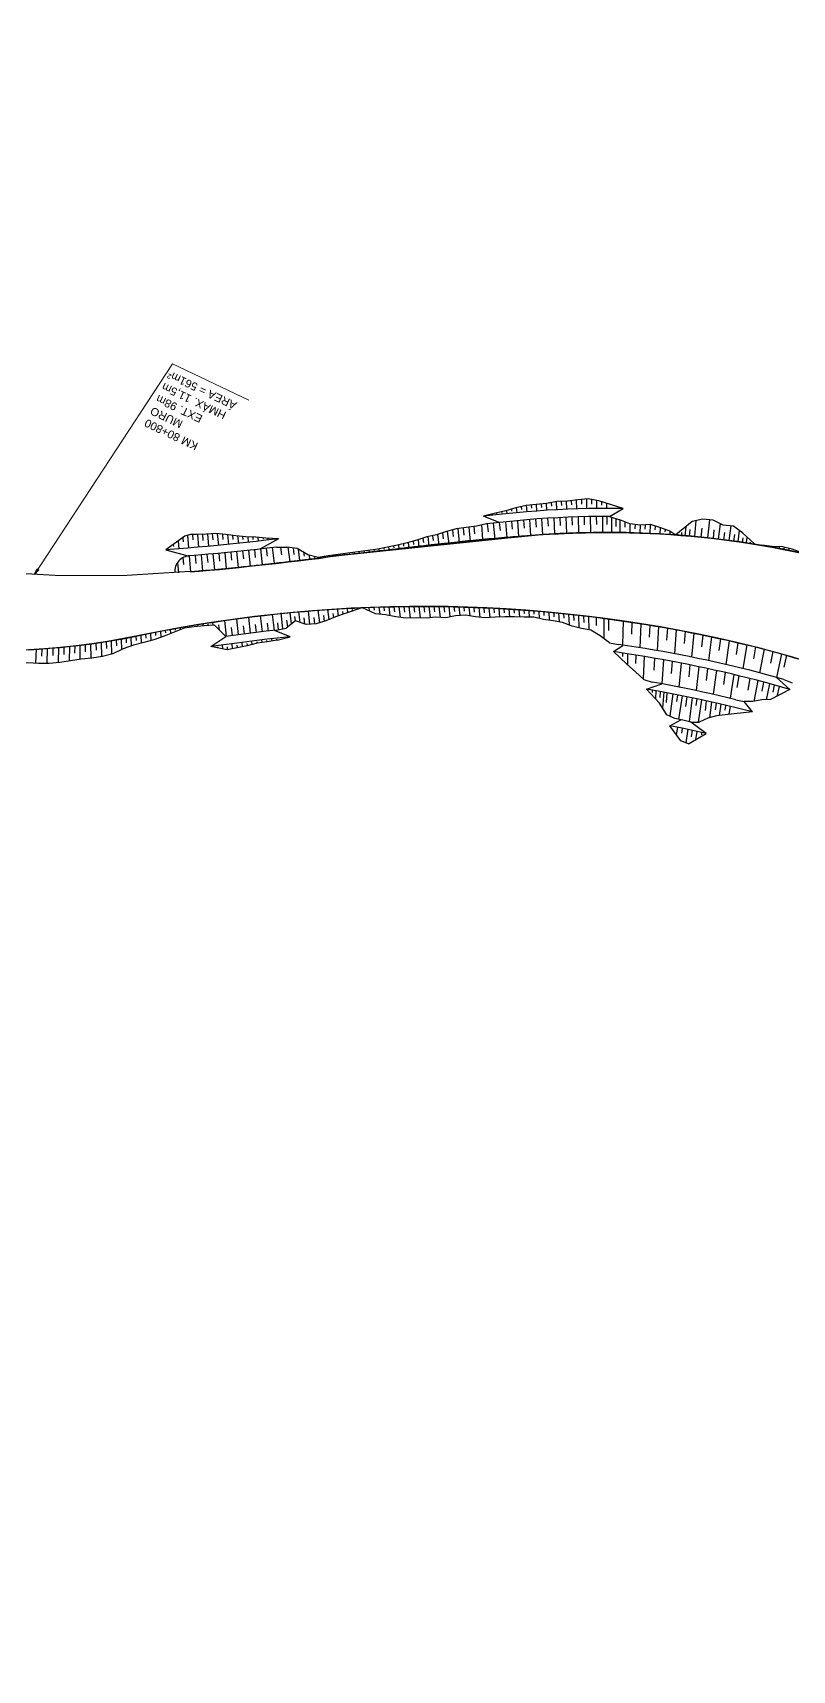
# Model space of a CAD drawing. Header units: metres. Extents: x 288738 to 324331, y 7399322 to 7465117.
# Drawn here: x 299365 to 299745, y 7449007 to 7449825 of the extents above; entities that cross this region are included whole.
import ezdxf

# ---------------------------------------------------------------- set-up
doc = ezdxf.new("R2010")
doc.units = ezdxf.units.M
doc.header["$LTSCALE"] = 10
for name, color, linetype in [('F-HZ-ATERRO-TALUDE', 110, 'Continuous'), ('F-HZ-MUROS', 210, 'Continuous'), ('F-HZ-PIANO-CORTE', 10, 'Continuous'), ('F-HZ-TALUDE', 2, 'Continuous')]:
    doc.layers.add(name, color=color, linetype=linetype)
doc.layers.add('U-HZ-TEXTO-MUROS', color=2, linetype='Continuous', lineweight=0)
doc.styles.add('ARIAL', font='arial.ttf')
doc.styles.add('DIM', font='arial.ttf', dxfattribs={"width": 0.8})
doc.dimstyles.new('U-1_2000', dxfattribs={"dimscale": 2, "dimtxt": 1.5, "dimasz": 0.75, "dimexe": 0.75, "dimexo": 0.75, "dimgap": 0.25, "dimtad": 1, "dimzin": 4, "dimtxsty": 'DIM', "dimblk": 'ARCHTICK', "dimcen": 0.7, "dimdle": 0.75, "dimclrd": 256, "dimclre": 256, "dimclrt": 256, "dimaunit": 1, "dimadec": 3, "dimazin": 2, "dimtfac": 1, "dimtofl": 0, "dimtmove": 0, "dimatfit": 3, "dimldrblk": 'CLOSEDBLANK', "dimfxl": 0, "dimtolj": 1, "dimtzin": 0, "dimlwd": -1, "dimlwe": -1, "dimarcsym": 0})

# ---------------------------------------------------------------- blocks, each defined once
blk = doc.blocks.new('_ArchTick')
at = {"color": 0, "linetype": 'ByBlock', "const_width": 0.15}
blk.add_lwpolyline([(-0.5, -0.5), (0.5, 0.5)], dxfattribs=at)

msp = doc.modelspace()

# ---------------------------------------------------------------- linework, layer by layer
at = {"layer": 'F-HZ-ATERRO-TALUDE', "linetype": 'Continuous', "lineweight": -3}
for p, q in [((299696.299, 7449573.331), (299697.044, 7449581.383)), ((299702.823, 7449572.665), (299703.795, 7449581.749)), ((299708.228, 7449572.044), (299709.141, 7449579.721)), ((299689.784, 7449573.907), (299689.897, 7449575.355)), ((299691.56, 7449573.756), (299691.941, 7449578.391)), ((299693.697, 7449573.574), (299693.99, 7449576.946)), ((299699.483, 7449573.024), (299699.936, 7449577.571)), ((299705.577, 7449572.358), (299706.068, 7449576.699)), ((299710.817, 7449571.723), (299711.265, 7449575.316)), ((299713.494, 7449571.376), (299714.442, 7449578.63)), ((299715.786, 7449571.066), (299716.24, 7449574.411)), ((299717.948, 7449570.762), (299718.727, 7449576.3)), ((299720.088, 7449570.456), (299720.404, 7449572.626)), ((299722.09, 7449570.152), (299722.528, 7449573.069)), ((299724.104, 7449569.845), (299724.22, 7449570.594)), ((299533.362, 7449537.912), (299533.565, 7449536.221)), ((299535.86, 7449538.007), (299536.043, 7449536.482)), ((299538.359, 7449538.086), (299538.788, 7449534.507)), ((299540.858, 7449538.163), (299541.096, 7449536.178)), ((299543.357, 7449538.224), (299543.894, 7449533.743)), ((299545.856, 7449538.283), (299546.157, 7449535.775)), ((299548.356, 7449538.326), (299549.002, 7449532.924)), ((299550.856, 7449538.367), (299551.199, 7449535.486)), ((299553.355, 7449538.392), (299554.044, 7449532.594)), ((299555.855, 7449538.415), (299556.196, 7449535.529)), ((299558.355, 7449538.423), (299559.037, 7449532.625)), ((299560.855, 7449538.427), (299561.196, 7449535.51)), ((299563.355, 7449538.417), (299564.007, 7449532.787)), ((299565.855, 7449538.403), (299566.164, 7449535.714)), ((299568.355, 7449538.375), (299568.971, 7449532.951)), ((299570.855, 7449538.344), (299571.165, 7449535.579)), ((299573.354, 7449538.297), (299573.92, 7449533.196)), ((299575.854, 7449538.248), (299576.104, 7449535.962)), ((299578.353, 7449538.183), (299578.814, 7449533.906)), ((299580.852, 7449538.116), (299581.066, 7449536.103)), ((299583.351, 7449538.034), (299583.8, 7449533.715)), ((299585.849, 7449537.949), (299586.089, 7449535.599)), ((299588.347, 7449537.848), (299588.837, 7449532.946)), ((299590.845, 7449537.745), (299591.093, 7449535.205)), ((299593.342, 7449537.626), (299593.802, 7449532.807)), ((299595.84, 7449537.506), (299596.049, 7449535.251)), ((299598.336, 7449537.369), (299598.719, 7449533.12)), ((299600.832, 7449537.231), (299601.007, 7449535.235)), ((299603.327, 7449537.075), (299603.653, 7449533.231)), ((299605.822, 7449536.92), (299605.974, 7449535.068)), ((299608.316, 7449536.746), (299608.599, 7449533.152)), ((299610.81, 7449536.572), (299610.941, 7449534.831)), ((299613.303, 7449536.381), (299613.541, 7449533.071)), ((299615.795, 7449536.188), (299615.905, 7449534.595)), ((299618.287, 7449535.98), (299618.517, 7449532.434)), ((299620.778, 7449535.769), (299620.897, 7449533.829)), ((299623.268, 7449535.543), (299623.502, 7449531.463)), ((299625.757, 7449535.314), (299625.871, 7449533.184)), ((299628.245, 7449535.07), (299628.461, 7449530.704)), ((299630.733, 7449534.822), (299630.838, 7449532.492)), ((299633.219, 7449534.562), (299633.439, 7449529.16)), ((299635.705, 7449534.295), (299635.813, 7449531.3)), ((299638.189, 7449534.018), (299638.39, 7449527.687)), ((299640.689, 7449533.731), (299640.777, 7449530.444)), ((299643.187, 7449533.435), (299643.334, 7449526.728)), ((299646.977, 7449532.966), (299647.034, 7449528.903)), ((299650.764, 7449532.478), (299650.828, 7449522.295)), ((299653.242, 7449532.15), (299653.247, 7449526.327)), ((299660.425, 7449531.137), (299660.237, 7449519.139)), ((299664.875, 7449530.473), (299664.717, 7449524.475)), ((299669.322, 7449529.78), (299668.876, 7449517.788)), ((299407.058, 7449521.686), (299407.143, 7449518.631)), ((299409.52, 7449522.121), (299409.691, 7449516.735)), ((299411.978, 7449522.579), (299412.064, 7449520.145)), ((299414.433, 7449523.049), (299414.609, 7449518.587)), ((299416.885, 7449523.536), (299416.975, 7449521.442)), ((299419.334, 7449524.038), (299419.522, 7449520.013)), ((299421.784, 7449524.535), (299421.881, 7449522.611)), ((299424.235, 7449525.027), (299424.432, 7449521.37)), ((299426.688, 7449525.512), (299426.784, 7449523.82)), ((299429.142, 7449525.986), (299429.322, 7449523.004)), ((299431.598, 7449526.455), (299431.679, 7449525.179)), ((299434.056, 7449526.91), (299434.194, 7449524.85)), ((299436.515, 7449527.361), (299436.569, 7449526.583)), ((299438.977, 7449527.799), (299439.05, 7449526.788)), ((299673.763, 7449529.058), (299673.476, 7449523.065)), ((299678.2, 7449528.308), (299677.495, 7449516.328)), ((299682.632, 7449527.528), (299682.215, 7449521.543)), ((299687.059, 7449526.72), (299686.095, 7449514.759)), ((299691.48, 7449525.884), (299690.933, 7449519.909)), ((299695.896, 7449525.019), (299694.672, 7449513.081)), ((299700.307, 7449524.125), (299699.63, 7449518.163)), ((299704.711, 7449523.203), (299703.227, 7449511.295)), ((299709.109, 7449522.252), (299708.302, 7449516.306)), ((299367.041, 7449517.007), (299366.723, 7449510.008)), ((299369.829, 7449517.185), (299369.685, 7449513.558)), ((299372.615, 7449517.386), (299372.361, 7449509.94)), ((299375.434, 7449517.612), (299375.327, 7449513.846)), ((299378.252, 7449517.857), (299378.078, 7449510.316)), ((299380.968, 7449518.12), (299380.901, 7449514.403)), ((299383.682, 7449518.396), (299383.589, 7449511.122)), ((299386.306, 7449518.692), (299386.278, 7449515.116)), ((299388.929, 7449518.998), (299388.907, 7449511.956)), ((299391.607, 7449519.339), (299391.613, 7449515.793)), ((299394.284, 7449519.692), (299394.331, 7449512.492)), ((299396.953, 7449520.074), (299396.993, 7449516.47)), ((299399.62, 7449520.465), (299399.733, 7449513.276)), ((299402.108, 7449520.86), (299402.177, 7449517.374)), ((299404.594, 7449521.261), (299404.755, 7449514.547)), ((299660.242, 7449515.129), (299660.214, 7449513.352)), ((299662.714, 7449514.754), (299662.594, 7449509.328)), ((299666.878, 7449514.096), (299666.742, 7449509.922)), ((299671.037, 7449513.411), (299670.554, 7449502.179)), ((299713.502, 7449521.273), (299711.757, 7449509.4)), ((299717.887, 7449520.265), (299716.95, 7449514.339)), ((299722.266, 7449519.229), (299720.262, 7449507.397)), ((299726.637, 7449518.159), (299725.57, 7449512.255)), ((299730.993, 7449517.031), (299728.73, 7449505.246)), ((299735.339, 7449515.861), (299734.142, 7449509.982)), ((299739.674, 7449514.654), (299737.152, 7449502.922)), ((299742.077, 7449513.965), (299740.78, 7449508.107)), ((299676.187, 7449512.527), (299675.851, 7449506.536)), ((299680.616, 7449511.734), (299679.809, 7449499.761)), ((299685.041, 7449510.913), (299684.57, 7449504.931)), ((299689.459, 7449510.062), (299688.382, 7449498.111)), ((299693.873, 7449509.182), (299693.267, 7449503.213)), ((299698.28, 7449508.274), (299696.932, 7449496.35)), ((299702.681, 7449507.337), (299701.94, 7449501.383)), ((299707.076, 7449506.371), (299705.458, 7449494.48)), ((299711.465, 7449505.376), (299710.588, 7449499.44)), ((299715.847, 7449504.352), (299713.958, 7449492.502)), ((299718.278, 7449503.772), (299717.297, 7449497.853)), ((299723.888, 7449502.389), (299722.842, 7449496.61)), ((299727.76, 7449501.377), (299725.753, 7449490.896)), ((299730.705, 7449500.579), (299729.807, 7449496.081)), ((299733.645, 7449499.763), (299731.991, 7449491.797)), ((299736.051, 7449499.087), (299735.288, 7449495.522)), ((299738.453, 7449498.391), (299737.358, 7449493.437)), ((299675.038, 7449496.598), (299674.969, 7449495.365)), ((299676.816, 7449496.273), (299676.576, 7449492.275)), ((299678.977, 7449495.877), (299678.785, 7449492.958)), ((299680.808, 7449495.53), (299680.241, 7449487.522)), ((299682.34, 7449495.24), (299681.972, 7449490.333)), ((299685.303, 7449494.79, 704), (299683.782, 7449483.556, 704)), ((299687.581, 7449494.269, 704), (299687.109, 7449490.94, 704)), ((299689.909, 7449493.729, 704), (299688.161, 7449481.925, 704)), ((299692.289, 7449493.169, 704), (299691.676, 7449488.388, 704)), ((299695.055, 7449492.783), (299693.436, 7449480.818)), ((299697.333, 7449492.263), (299696.861, 7449488.933)), ((299699.661, 7449491.722), (299698.01, 7449480.573)), ((299702.041, 7449491.163), (299701.428, 7449486.381)), ((299704.645, 7449490.58), (299703.579, 7449482.703)), ((299706.923, 7449490.059), (299706.451, 7449486.73)), ((299709.251, 7449489.519), (299708.42, 7449483.908)), ((299711.631, 7449488.959), (299711.265, 7449486.594)), ((299714.011, 7449488.387), (299713.384, 7449484.501)), ((299687.596, 7449477.966), (299687.059, 7449474.343)), ((299689.976, 7449477.406), (299689.669, 7449475.016)), ((299692.742, 7449477.021, -704), (299691.829, 7449470.273, -704)), ((299695.02, 7449476.5, -704), (299694.549, 7449473.171, -704)), ((299697.348, 7449475.96, -704), (299696.735, 7449471.817, -704)), ((299699.728, 7449475.4, -704), (299699.575, 7449474.205, -704))]:
    msp.add_line(p, q, dxfattribs=at)
at = {"layer": 'F-HZ-MUROS', "linetype": 'Continuous', "lineweight": -3, "const_width": 0.5}
msp.add_lwpolyline([(299346.017, 7449555.736, 0.0458274), (299444.067, 7449555.971, 0.0458274)], format="xyb", dxfattribs=at)
at = {"layer": 'F-HZ-PIANO-CORTE'}
for p, q in [((299604.632, 7449587.099), (299604.713, 7449586.061)), ((299607.09, 7449587.83), (299607.282, 7449585.271)), ((299609.568, 7449588.333), (299609.67, 7449586.915)), ((299612.049, 7449588.826), (299612.262, 7449585.72)), ((299614.547, 7449589.087), (299614.651, 7449587.503)), ((299617.046, 7449589.348), (299617.246, 7449586.116)), ((299619.548, 7449589.595), (299619.644, 7449587.942)), ((299622.05, 7449589.843), (299622.235, 7449586.459)), ((299624.54, 7449590.341), (299624.635, 7449588.473)), ((299627.033, 7449590.861), (299627.226, 7449586.748)), ((299629.548, 7449590.948), (299629.636, 7449588.909)), ((299632.066, 7449590.96), (299632.22, 7449586.986)), ((299634.575, 7449591.231), (299634.647, 7449589.156)), ((299637.083, 7449591.575), (299637.217, 7449587.171)), ((299639.596, 7449591.841), (299639.656, 7449589.541)), ((299642.112, 7449592.073), (299642.215, 7449587.303)), ((299644.638, 7449591.868), (299644.676, 7449589.608)), ((299647.165, 7449591.399), (299647.215, 7449587.383)), ((299649.689, 7449590.764), (299649.702, 7449589.084)), ((299652.207, 7449589.987), (299652.214, 7449587.41)), ((299589.629, 7449579.128), (299590.24, 7449571.86)), ((299592.341, 7449583.95), (299592.361, 7449583.734)), ((299592.573, 7449579.734), (299592.94, 7449575.751)), ((299594.799, 7449584.538), (299594.823, 7449584.266)), ((299595.581, 7449580.049), (299596.292, 7449572.081)), ((299597.258, 7449585.127), (299597.334, 7449584.253)), ((299598.591, 7449580.364), (299598.933, 7449576.378)), ((299599.719, 7449585.722), (299599.77, 7449585.117)), ((299601.601, 7449580.678), (299602.259, 7449572.705)), ((299602.18, 7449586.342), (299602.307, 7449584.771)), ((299604.614, 7449580.985), (299604.929, 7449576.998)), ((299607.629, 7449581.287), (299608.228, 7449573.309)), ((299610.647, 7449581.56), (299610.932, 7449577.57)), ((299613.668, 7449581.82), (299614.205, 7449573.838)), ((299616.692, 7449582.06), (299616.944, 7449578.068)), ((299619.719, 7449582.277), (299620.188, 7449574.291)), ((299622.748, 7449582.484), (299622.964, 7449578.49)), ((299625.78, 7449582.659), (299626.176, 7449574.669)), ((299628.814, 7449582.822), (299628.993, 7449578.826)), ((299631.85, 7449582.964), (299632.168, 7449574.971)), ((299634.889, 7449583.085), (299635.027, 7449579.087)), ((299637.929, 7449583.194), (299638.164, 7449575.197)), ((299640.971, 7449583.271), (299641.067, 7449579.272)), ((299644.014, 7449583.338), (299644.162, 7449575.339)), ((299647.06, 7449583.38), (299647.111, 7449579.381)), ((299650.106, 7449583.404), (299650.161, 7449575.405)), ((299652.396, 7449583.411), (299652.403, 7449579.411)), ((299654.7, 7449583.058), (299654.618, 7449575.411)), ((299656.759, 7449582.398), (299656.767, 7449578.398)), ((299658.875, 7449581.709), (299658.807, 7449575.371)), ((299661.392, 7449580.674), (299661.349, 7449577.999)), ((299663.9, 7449579.647), (299663.806, 7449575.276)), ((299666.417, 7449579.37), (299666.361, 7449577.285)), ((299668.932, 7449579.093), (299668.804, 7449575.126)), ((299671.459, 7449579.183), (299671.38, 7449577.104)), ((299673.988, 7449579.288), (299673.799, 7449574.922)), ((299437.975, 7449571.087), (299438.342, 7449567.26)), ((299440.314, 7449572.758), (299440.591, 7449570.671)), ((299442.708, 7449573.917), (299443.281, 7449567.647)), ((299445.163, 7449574.379), (299445.418, 7449571.661)), ((299447.661, 7449574.387), (299448.268, 7449568.065)), ((299450.149, 7449574.51), (299450.426, 7449571.395)), ((299452.633, 7449574.626), (299453.193, 7449568.504)), ((299455.121, 7449574.723), (299455.402, 7449571.729)), ((299457.617, 7449574.748), (299458.172, 7449568.971)), ((299460.133, 7449574.578), (299460.396, 7449571.895)), ((299462.657, 7449574.356), (299463.148, 7449569.459)), ((299465.195, 7449574.016), (299465.415, 7449571.864)), ((299467.734, 7449573.694), (299468.122, 7449569.967)), ((299470.272, 7449573.41), (299470.44, 7449571.819)), ((299472.803, 7449573.201), (299473.094, 7449570.492)), ((299475.323, 7449573.122), (299475.451, 7449571.941)), ((299477.853, 7449572.953), (299478.065, 7449571.033)), ((299480.4, 7449572.645), (299480.475, 7449571.977)), ((299482.94, 7449572.417), (299483.034, 7449571.587)), ((299485.469, 7449572.302), (299485.493, 7449572.086)), ((299555.504, 7449570.978), (299555.687, 7449569.414)), ((299557.945, 7449571.651), (299558.357, 7449568.11)), ((299560.365, 7449572.513), (299560.605, 7449570.442)), ((299562.797, 7449573.296), (299563.33, 7449568.63)), ((299565.264, 7449573.772), (299565.54, 7449571.331)), ((299567.725, 7449574.316), (299568.303, 7449569.151)), ((299570.157, 7449575.135), (299570.473, 7449572.273)), ((299572.594, 7449575.933), (299573.276, 7449569.671)), ((299575.211, 7449576.682), (299575.572, 7449573.316)), ((299577.844, 7449577.311), (299578.589, 7449570.228)), ((299580.56, 7449577.656), (299580.928, 7449574.083)), ((299583.276, 7449578.018), (299584.004, 7449570.794)), ((299585.768, 7449578.371), (299586.129, 7449574.713)), ((299676.482, 7449578.609), (299676.389, 7449576.702)), ((299678.966, 7449577.863), (299678.793, 7449574.664)), ((299681.432, 7449576.924), (299681.36, 7449575.717)), ((299683.888, 7449575.961), (299683.783, 7449574.353)), ((299435.586, 7449569.382), (299435.726, 7449568.322)), ((299440.456, 7449562.794), (299440.782, 7449559.387)), ((299443.5, 7449563.616), (299444.197, 7449555.647)), ((299446.464, 7449563.863), (299446.846, 7449559.881)), ((299449.467, 7449564.156), (299450.164, 7449556.186)), ((299452.431, 7449564.403), (299452.813, 7449560.421)), ((299455.397, 7449564.692), (299456.139, 7449556.726)), ((299458.362, 7449564.97), (299458.744, 7449560.989)), ((299461.328, 7449565.26), (299462.112, 7449557.298)), ((299464.295, 7449565.555), (299464.696, 7449561.575)), ((299467.262, 7449565.856), (299468.082, 7449557.898)), ((299470.229, 7449566.166), (299470.647, 7449562.188)), ((299473.197, 7449566.48), (299474.049, 7449558.525)), ((299476.165, 7449566.801), (299476.598, 7449562.825)), ((299479.134, 7449567.127), (299480.014, 7449559.176)), ((299482.103, 7449567.457), (299482.549, 7449563.482)), ((299485.073, 7449567.793), (299485.976, 7449559.844)), ((299489.237, 7449568.063), (299489.661, 7449564.281)), ((299492.936, 7449568.003), (299493.783, 7449560.742)), ((299495.487, 7449567.673), (299495.876, 7449564.353)), ((299498.072, 7449567.063), (299498.749, 7449561.325)), ((299500.775, 7449565.466), (299501.003, 7449563.543)), ((299503.456, 7449564.081), (299503.714, 7449561.913)), ((299506.051, 7449563.426), (299506.124, 7449562.818)), ((299508.619, 7449563.005), (299508.677, 7449562.522)), ((299511.091, 7449563.381), (299511.12, 7449563.135)), ((299513.563, 7449563.757), (299513.623, 7449563.253)), ((299516.035, 7449564.133), (299516.066, 7449563.872)), ((299518.51, 7449564.487), (299518.574, 7449563.946)), ((299520.994, 7449564.765), (299521.027, 7449564.485)), ((299523.475, 7449565.065), (299523.547, 7449564.466)), ((299525.948, 7449565.442), (299525.991, 7449565.084)), ((299528.422, 7449565.805), (299528.52, 7449564.987)), ((299530.902, 7449566.12), (299530.954, 7449565.683)), ((299533.38, 7449566.448), (299533.493, 7449565.507)), ((299535.853, 7449566.821), (299535.916, 7449566.294)), ((299538.324, 7449567.21), (299538.466, 7449566.028)), ((299540.789, 7449567.65), (299540.871, 7449566.969)), ((299543.253, 7449568.101), (299543.439, 7449566.548)), ((299545.713, 7449568.586), (299545.819, 7449567.697)), ((299548.169, 7449569.103), (299548.411, 7449567.069)), ((299550.613, 7449569.731), (299550.755, 7449568.53)), ((299553.058, 7449570.357), (299553.384, 7449567.589)), ((299730.95, 7449568.856), (299730.939, 7449568.791)), ((299733.439, 7449568.573), (299733.39, 7449568.295)), ((299735.942, 7449568.358), (299735.897, 7449568.106)), ((299738.467, 7449568.244), (299738.309, 7449567.397)), ((299740.963, 7449567.961), (299740.864, 7449567.445)), ((299743.404, 7449567.387), (299743.217, 7449566.446)), ((299437.682, 7449560.312), (299438.133, 7449555.152)), ((299450.561, 7449528.692), (299450.472, 7449529.736)), ((299455.547, 7449529.065), (299455.417, 7449530.507)), ((299462.182, 7449523.431), (299461.419, 7449531.395)), ((299468.163, 7449524.259), (299467.363, 7449532.218)), ((299474.147, 7449525.035), (299473.312, 7449532.992)), ((299480.133, 7449525.762), (299479.269, 7449533.715)), ((299483.126, 7449526.107), (299482.688, 7449530.083)), ((299486.121, 7449526.438), (299485.231, 7449534.388)), ((299488.268, 7449526.775), (299487.867, 7449530.263)), ((299490.371, 7449527.18), (299489.481, 7449535.131)), ((299492.794, 7449528.112), (299492.393, 7449531.599)), ((299494.744, 7449529.677), (299494.094, 7449535.289)), ((299496.696, 7449531.222), (299496.448, 7449533.356)), ((299499.064, 7449530.418), (299498.446, 7449535.69)), ((299501.431, 7449529.614), (299501.062, 7449532.751)), ((299503.9, 7449529.513), (299503.122, 7449536.09)), ((299506.398, 7449529.61), (299506.001, 7449532.951)), ((299508.813, 7449530.197), (299508.064, 7449536.478)), ((299511.201, 7449530.935), (299510.859, 7449533.798)), ((299513.53, 7449531.838), (299512.933, 7449536.826)), ((299515.836, 7449532.804), (299515.585, 7449534.895)), ((299518.173, 7449533.69), (299517.759, 7449537.138)), ((299520.526, 7449534.533), (299520.362, 7449535.908)), ((299522.886, 7449535.359), (299522.639, 7449537.418)), ((299525.25, 7449536.173), (299525.167, 7449536.86)), ((299448.079, 7449528.395), (299448.04, 7449528.864)), ((299453.053, 7449528.893), (299452.999, 7449529.508)), ((299458.662, 7449526.614), (299458.402, 7449529.259)), ((299465.172, 7449523.85), (299464.781, 7449527.83)), ((299471.155, 7449524.655), (299470.746, 7449528.634)), ((299477.139, 7449525.409), (299476.714, 7449529.386)), ((299480.032, 7449520.405), (299479.891, 7449521.706)), ((299484.985, 7449521.137), (299484.859, 7449522.274)), ((299487.453, 7449521.573), (299487.398, 7449522.061)), ((299457.893, 7449517.63), (299457.852, 7449518.147)), ((299460.436, 7449517.148), (299460.242, 7449519.125)), ((299462.789, 7449516.822), (299462.664, 7449518.134)), ((299465.257, 7449517.31), (299465.014, 7449519.792)), ((299467.723, 7449517.8), (299467.607, 7449518.968)), ((299470.188, 7449518.304), (299469.968, 7449520.465)), ((299472.652, 7449518.813), (299472.549, 7449519.803)), ((299475.1, 7449519.459), (299474.928, 7449521.103)), ((299477.548, 7449520.105), (299477.478, 7449520.759)), ((299482.516, 7449520.705), (299482.445, 7449521.352))]:
    msp.add_line(p, q, dxfattribs=at)
at = {"layer": 'F-HZ-TALUDE'}
msp.add_line((299740.866, 7449501.849), (299745.017, 7449500.292), dxfattribs=at)
at = {"layer": 'F-HZ-TALUDE', "linetype": 'Continuous', "lineweight": -3}
for points in [[(300341.635, 7448915.732, -0.0217981), (300199.774, 7449082.419), (300044.722, 7449281.575, 0.0005333), (300031.612, 7449298.378, 0.0010666), (300025.05, 7449306.733, 0.0021327), (300014.035, 7449320.574, 0.0026651), (300005.138, 7449331.537, 0.0037253), (299994.317, 7449344.526, 0.0042516), (299984.681, 7449355.726, 0.0052884), (299973.669, 7449368.04, 0.0057954), (299963.401, 7449379.024, 0.0067725), (299952.002, 7449390.618, 0.0072369), (299941.061, 7449401.14, 0.1165951), (299745.319, 7449513.023, 0.0072369), (299730.7, 7449517.111, 0.0016572), (299726.85, 7449518.114, 0.112327), (299418.525, 7449523.869, -0.3586726), (299014.513, 7449736.108, -0.0158618), (298980.294, 7449825.228, -0.0158618)], [(300009.898, 7449406.287, 0.2219121), (299659.781, 7449575.197, 0.0060879), (299647.962, 7449575.204, 0.005684), (299635.338, 7449574.914, 0.0048475), (299623.721, 7449574.402, 0.0044184), (299611.022, 7449573.607, 0.0035468), (299599.717, 7449572.717, 0.0031065), (299586.859, 7449571.534, 0.0022213), (299576.163, 7449570.434, 0.0017774), (299562.845, 7449568.957, 0.0008889), (299554.865, 7449568.029, 0.0004444), (299538.961, 7449566.136), (299514.168, 7449563.163, -0.0006151), (299493.669, 7449560.731, -0.0012301), (299483.449, 7449559.556, -0.0024594), (299466.422, 7449557.727, -0.003073), (299452.82, 7449556.417, -0.0022954), (299444.107, 7449555.673, -0.0022954)], [(300205.563, 7449116.652, -0.0000399), (300205.344, 7449116.944), (300205.253, 7449117.066, -0.0217972), (300092.467, 7449282.575), (300047.288, 7449355.512, 0.2876931), (299604.044, 7449572.892), (299516.843, 7449563.764), (299509.205, 7449562.568), (299504.244, 7449561.976), (299499.29, 7449561.388), (299494.337, 7449560.806), (299489.387, 7449560.232), (299484.439, 7449559.668), (299479.493, 7449559.116), (299474.55, 7449558.577), (299469.608, 7449558.054), (299464.669, 7449557.548), (299459.731, 7449557.062), (299454.795, 7449556.597), (299449.86, 7449556.155), (299444.927, 7449555.738), (299444.107, 7449555.673)]]:
    msp.add_lwpolyline(points, format="xyb", dxfattribs=at)
for points in [[(299660.482, 7449587.435), (299648.331, 7449591.183), (299643.064, 7449592.16), (299637.83, 7449591.678), (299632.622, 7449590.963), (299627.403, 7449590.938), (299622.249, 7449589.862), (299617.083, 7449589.352), (299611.933, 7449588.814), (299606.834, 7449587.779), (299601.797, 7449586.224), (299596.755, 7449585.006), (299590.719, 7449583.562)], [(299660.482, 7449587.435), (299648.369, 7449587.399), (299643.16, 7449587.326), (299637.96, 7449587.197), (299632.772, 7449587.012), (299627.596, 7449586.77), (299622.433, 7449586.472), (299617.283, 7449586.119), (299612.147, 7449585.711), (299607.025, 7449585.248), (299601.919, 7449584.732), (299596.825, 7449584.2), (299590.719, 7449583.562)], [(299653.588, 7449583.415), (299648.41, 7449583.399), (299643.239, 7449583.327), (299638.077, 7449583.199), (299632.924, 7449583.014), (299627.781, 7449582.774), (299622.65, 7449582.478), (299617.53, 7449582.127), (299612.422, 7449581.721), (299607.327, 7449581.26), (299602.245, 7449580.745), (299597.174, 7449580.215), (299592.111, 7449579.686)], [(299684.297, 7449575.801), (299679.275, 7449577.77), (299674.195, 7449579.297), (299669.03, 7449579.082), (299663.89, 7449579.648), (299658.757, 7449581.757)], [(299726.265, 7449569.5), (299720.395, 7449575.106), (299715.645, 7449578.507), (299710.484, 7449579.035), (299705.546, 7449581.558), (299700.369, 7449582.121), (299695.036, 7449580.938), (299686.77, 7449574.136)], [(299488.227, 7449572.177), (299482.009, 7449571.471), (299477.095, 7449570.925), (299472.188, 7449570.394), (299467.286, 7449569.879), (299462.392, 7449569.382), (299457.504, 7449568.905), (299452.621, 7449568.45), (299447.745, 7449568.019), (299442.875, 7449567.613), (299431.911, 7449566.759)], [(299488.227, 7449572.177), (299481.898, 7449572.464), (299476.859, 7449573.074), (299471.885, 7449573.229), (299466.882, 7449573.79), (299461.886, 7449574.459), (299456.941, 7449574.794), (299452.062, 7449574.604), (299447.199, 7449574.364), (299444.207, 7449574.386), (299441.339, 7449573.489)], [(299444.107, 7449555.674), (299448.774, 7449556.063), (299453.708, 7449556.5), (299458.644, 7449556.96), (299463.581, 7449557.441), (299468.521, 7449557.943), (299473.462, 7449558.462), (299478.404, 7449558.997), (299483.35, 7449559.546), (299488.297, 7449560.108), (299493.247, 7449560.68), (299498.199, 7449561.26), (299503.155, 7449561.847), (299508.113, 7449562.438), (299513.059, 7449563.172), (299518.009, 7449563.886), (299602.896, 7449572.772), (299607.929, 7449573.282), (299612.972, 7449573.74), (299618.023, 7449574.142), (299623.084, 7449574.49), (299628.152, 7449574.783), (299633.227, 7449575.02), (299638.31, 7449575.202), (299643.398, 7449575.329), (299648.491, 7449575.4), (299653.589, 7449575.415), (299658.69, 7449575.374), (299663.796, 7449575.276), (299668.901, 7449575.123), (299674.004, 7449574.914), (299679.103, 7449574.648), (299684.2, 7449574.326), (299689.292, 7449573.949), (299694.38, 7449573.515), (299699.463, 7449573.026), (299704.54, 7449572.481), (299709.61, 7449571.88), (299714.674, 7449571.223), (299719.73, 7449570.511), (299724.777, 7449569.743)], [(299587.115, 7449578.562), (299582.091, 7449577.849), (299577.068, 7449577.213), (299572.137, 7449575.802), (299567.246, 7449574.154), (299562.288, 7449573.198), (299557.428, 7449571.467), (299552.521, 7449570.221), (299547.623, 7449568.963), (299542.697, 7449567.991), (299537.765, 7449567.11), (299532.819, 7449566.364), (299527.859, 7449565.733), (299522.913, 7449564.979), (299517.944, 7449564.424), (299512.999, 7449563.671), (299508.056, 7449562.919), (299502.871, 7449564.229), (299497.474, 7449567.416), (299492.386, 7449568.075)], [(299487.386, 7449568.056), (299482.456, 7449567.496), (299477.532, 7449566.949), (299472.612, 7449566.417), (299467.698, 7449565.9), (299462.788, 7449565.402), (299457.884, 7449564.924), (299452.984, 7449564.467), (299448.088, 7449564.034), (299443.948, 7449563.689), (299443.948, 7449563.689)], [(299724.777, 7449569.743), (299729.816, 7449568.92), (299734.845, 7449568.041), (299739.865, 7449567.108), (299744.873, 7449566.119), (299749.871, 7449565.075)], [(299761.048, 7449567.97), (299755.019, 7449564.7), (299749.917, 7449565.29), (299745.051, 7449567), (299740.067, 7449568.171), (299734.91, 7449568.405), (299729.827, 7449568.983)], [(299440.944, 7449528.149), (299445.991, 7449529.007), (299451.03, 7449529.827), (299456.062, 7449530.607), (299461.089, 7449531.349), (299466.11, 7449532.052), (299471.128, 7449532.718), (299476.143, 7449533.346), (299481.155, 7449533.937), (299486.165, 7449534.491), (299491.173, 7449535.008), (299496.18, 7449535.489), (299501.185, 7449535.932), (299506.189, 7449536.339), (299511.191, 7449536.71), (299516.191, 7449537.044), (299521.191, 7449537.342), (299526.196, 7449537.604), (299531.205, 7449537.831), (299536.218, 7449538.021), (299541.235, 7449538.175), (299546.254, 7449538.292), (299551.268, 7449538.374), (299556.277, 7449538.419), (299561.279, 7449538.428), (299566.273, 7449538.401), (299571.259, 7449538.338), (299576.236, 7449538.24), (299581.201, 7449538.107), (299586.155, 7449537.938), (299591.095, 7449537.735), (299596.022, 7449537.497), (299600.932, 7449537.225), (299605.826, 7449536.919), (299610.702, 7449536.58), (299615.558, 7449536.208), (299620.394, 7449535.804), (299625.209, 7449535.367), (299630.001, 7449534.899), (299634.769, 7449534.4), (299639.513, 7449533.87), (299644.232, 7449533.311), (299648.925, 7449532.722), (299653.592, 7449532.104), (299658.232, 7449531.458), (299662.84, 7449530.784), (299667.432, 7449530.082), (299672.011, 7449529.35), (299676.576, 7449528.589), (299681.128, 7449527.8), (299685.667, 7449526.981), (299690.193, 7449526.134), (299694.706, 7449525.258), (299699.206, 7449524.354), (299703.694, 7449523.421), (299708.17, 7449522.46), (299712.633, 7449521.471), (299717.085, 7449520.454), (299721.524, 7449519.409), (299725.952, 7449518.335), (299730.362, 7449517.2), (299734.757, 7449516.022), (299739.137, 7449514.808), (299743.503, 7449513.556), (299747.854, 7449512.268)], [(299529.886, 7449537.771), (299521.487, 7449534.877), (299516.658, 7449533.148), (299511.857, 7449531.138), (299506.987, 7449529.633), (299501.951, 7449529.438), (299496.676, 7449531.229), (299492.034, 7449527.501)], [(299653.593, 7449520.253), (299649.018, 7449523.632), (299644.366, 7449526.549), (299639.703, 7449527.359), (299634.992, 7449528.538), (299630.207, 7449530.456), (299625.439, 7449531.132), (299620.632, 7449531.954), (299615.775, 7449533.055), (299610.965, 7449533.09), (299606.128, 7449533.217), (299601.28, 7449533.244), (299596.437, 7449533.01), (299591.592, 7449532.637), (299586.638, 7449533.193), (299581.623, 7449534.115), (299576.726, 7449533.75), (299571.881, 7449532.792), (299566.884, 7449533.065), (299561.959, 7449532.588), (299556.958, 7449532.651), (299551.962, 7449532.552), (299546.865, 7449533.192), (299541.718, 7449534.146), (299536.607, 7449534.776), (299530.267, 7449537.788)], [(299440.988, 7449527.573), (299436.005, 7449525.554), (299430.99, 7449523.603), (299425.937, 7449521.79), (299420.836, 7449520.369), (299415.707, 7449518.978), (299410.565, 7449517.146), (299405.402, 7449514.717), (299400.172, 7449513.343), (299394.905, 7449512.544), (299389.614, 7449512.066), (299384.298, 7449511.234), (299378.954, 7449510.389), (299373.592, 7449509.944), (299368.225, 7449509.927), (299362.858, 7449510.217), (299357.43, 7449509.784), (299352.063, 7449510.652), (299346.648, 7449510.856), (299341.248, 7449511.271), (299335.894, 7449512.117), (299330.883, 7449515.676)], [(299363.208, 7449516.788), (299368.528, 7449517.092), (299373.831, 7449517.473), (299379.116, 7449517.932), (299384.381, 7449518.467), (299389.626, 7449519.079), (299394.851, 7449519.766), (299400.054, 7449520.528), (299405.236, 7449521.365), (299410.395, 7449522.275), (299415.531, 7449523.259), (299420.644, 7449524.306), (299425.74, 7449525.329), (299430.82, 7449526.31), (299435.888, 7449527.25), (299440.944, 7449528.149)], [(299456.198, 7449529.11), (299451.122, 7449528.759), (299446.06, 7449528.153)], [(299493.996, 7449523.284), (299482.465, 7449522.009), (299477.417, 7449521.414), (299472.362, 7449520.782), (299467.3, 7449520.111), (299454.346, 7449518.302)], [(299487.059, 7449526.541), (299482.028, 7449525.985), (299476.992, 7449525.392), (299471.951, 7449524.761), (299466.903, 7449524.092), (299461.849, 7449523.385)], [(299487.614, 7449521.602), (299482.606, 7449520.716), (299477.557, 7449520.107), (299472.568, 7449518.791), (299467.534, 7449517.762), (299462.481, 7449516.761)], [(299670.812, 7449501.946), (299666.638, 7449505.721), (299662.383, 7449509.517), (299655.651, 7449515.824)], [(299743.855, 7449496.828), (299735.796, 7449499.16), (299731.589, 7449500.339), (299727.369, 7449501.483), (299723.134, 7449502.586), (299718.882, 7449503.628), (299714.618, 7449504.645), (299710.342, 7449505.636), (299706.055, 7449506.6), (299701.755, 7449507.539), (299697.444, 7449508.451), (299693.12, 7449509.337), (299688.784, 7449510.196), (299684.435, 7449511.028), (299680.074, 7449511.834), (299675.699, 7449512.613), (299671.312, 7449513.366), (299666.911, 7449514.09), (299662.496, 7449514.788), (299655.651, 7449515.824)], [(299740.866, 7449501.849), (299736.631, 7449503.072), (299732.381, 7449504.26), (299728.118, 7449505.412), (299723.839, 7449506.523), (299719.542, 7449507.573), (299715.234, 7449508.597), (299710.915, 7449509.595), (299706.583, 7449510.565), (299702.24, 7449511.509), (299697.885, 7449512.427), (299693.517, 7449513.317), (299689.136, 7449514.18), (299684.743, 7449515.017), (299680.337, 7449515.826), (299675.919, 7449516.607), (299671.487, 7449517.362), (299667.041, 7449518.088), (299662.582, 7449518.787), (299658.106, 7449519.459)], [(299682.369, 7449484.253), (299678.632, 7449489.996), (299672.208, 7449497.116)], [(299725.075, 7449485.712), (299712.15, 7449488.836), (299708.051, 7449489.801), (299703.939, 7449490.741), (299699.816, 7449491.657), (299695.682, 7449492.548), (299691.535, 7449493.415), (299687.376, 7449494.258), (299683.204, 7449495.076), (299679.02, 7449495.869), (299672.208, 7449497.116)], [(299716.9, 7449491.793), (299712.767, 7449492.789), (299708.623, 7449493.76), (299704.468, 7449494.706), (299700.301, 7449495.627), (299696.122, 7449496.524), (299691.931, 7449497.396), (299687.728, 7449498.242), (299683.512, 7449499.064), (299679.283, 7449499.86), (299675.042, 7449500.631)], [(299743.855, 7449496.828), (299734.224, 7449491.802), (299729.863, 7449491.791), (299725.336, 7449490.805), (299721.032, 7449490.837)], [(299694.36, 7449480.621), (299690.345, 7449481.474), (299686.319, 7449482.305)], [(299725.075, 7449485.712), (299711.442, 7449484.3), (299707.175, 7449483.747), (299702.839, 7449482.489), (299698.462, 7449480.567)], [(299693.154, 7449469.743), (299689.33, 7449471.273), (299683.783, 7449478.773)], [(299702.066, 7449474.904), (299689.949, 7449477.494), (299683.783, 7449478.773)], [(299693.154, 7449469.743), (299693.154, 7449469.743), (299702.066, 7449474.904)]]:
    msp.add_lwpolyline(points, dxfattribs=at)
at = {"layer": 'F-HZ-TALUDE'}
for points in [[(299653.588, 7449583.415), (299660.482, 7449587.435)], [(299592.111, 7449579.686), (299587.115, 7449578.562)], [(299598.591, 7449580.364), (299590.719, 7449583.562)], [(299653.588, 7449583.415), (299658.757, 7449581.757)], [(299441.339, 7449573.489), (299431.911, 7449566.759), (299443.5, 7449563.616)], [(299684.297, 7449575.801), (299686.746, 7449574.138)], [(299487.386, 7449568.056), (299492.386, 7449568.075)], [(299446.06, 7449528.153), (299440.988, 7449527.573)], [(299461.849, 7449523.385), (299456.198, 7449529.11)], [(299487.614, 7449521.602), (299493.989, 7449523.283), (299486.121, 7449526.438)], [(299487.059, 7449526.541), (299492.034, 7449527.501)], [(299462.481, 7449516.761), (299454.346, 7449518.302)], [(299653.593, 7449520.253), (299658.106, 7449519.459)], [(299655.651, 7449515.824), (299660.403, 7449518.901)], [(299670.812, 7449501.946), (299675.042, 7449500.631)], [(299672.208, 7449497.116), (299679.809, 7449499.761)], [(299743.855, 7449496.828), (299737.152, 7449502.922)], [(299716.9, 7449491.793), (299721.032, 7449490.837)], [(299725.075, 7449485.712), (299721.032, 7449490.837)], [(299686.319, 7449482.305), (299682.369, 7449484.253)], [(299683.783, 7449478.773), (299689.396, 7449481.67)], [(299702.066, 7449474.904), (299694.328, 7449480.628)], [(299694.36, 7449480.621), (299698.462, 7449480.567)]]:
    msp.add_lwpolyline(points, dxfattribs=at)
for points, elevation in [([(299488.225, 7449572.177), (299479.134, 7449567.127)], 735), ([(299454.346, 7449518.302), (299461.849, 7449523.385)], 738)]:
    msp.add_lwpolyline(points, dxfattribs=dict(at, elevation=elevation))
msp.add_lwpolyline([(299443.948, 7449563.689, 0.4353562), (299436.375, 7449555.302, 5.5833985)], format="xyb", dxfattribs=at)

# ---------------------------------------------------------------- texts
at = {"layer": 'U-HZ-TEXTO-MUROS', "linetype": 'Continuous', "lineweight": -3, "insert": (299433.952, 7449656.434), "char_height": 4, "attachment_point": 9, "rotation": 154.538205, "style": 'ARIAL'}
msp.add_mtext('KM 80+800\\PMURO \\PEXT.^I98m\\PHMÁX. 11,5m\\PÁREA = 561m²', dxfattribs=at)

# ---------------------------------------------------------------- leaders
at = {"layer": 'U-HZ-TEXTO-MUROS', "linetype": 'Continuous', "lineweight": -3}
msp.add_leader([(299366.291, 7449554.416), (299435.169, 7449659.689), (299473.418, 7449641.476)], dimstyle='U-1_2000', override={"dimscale": 1, "dimasz": 3}, dxfattribs=at)

doc.saveas('drawing.dxf')
